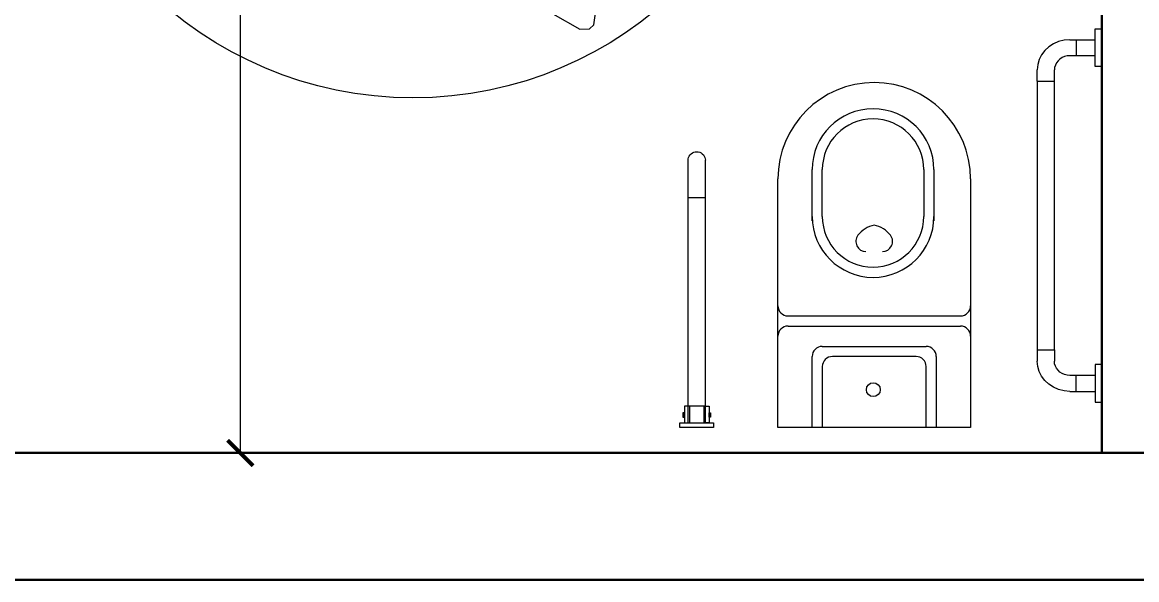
# Model space of a CAD drawing. Header units: centimetres. Extents: x -26724 to 60145, y -23645 to 6771.
# Drawn here: x -18798 to -18578.3, y 593.9 to 703.8 of the extents above; entities that cross this region are included whole.
import ezdxf

# ---------------------------------------------------------------- set-up
doc = ezdxf.new("R2010")
doc.units = ezdxf.units.CM
doc.linetypes.add('AUSGEZOGEN', pattern=[0])
doc.linetypes.add('PUNKT2_S9', pattern=[0.35, 0.15, -0.1, 0, -0.1])
for name, color, linetype, lineweight in [('4.KOTE', 88, 'Continuous', 15), ('Moebel', 252, 'PUNKT2_S9', 13), ('zid', 7, 'Continuous', 40)]:
    doc.layers.add(name, color=color, linetype=linetype, lineweight=lineweight)
doc.styles.get("Standard").update_dxf_attribs({"font": 'calibri.ttf'})
doc.dimstyles.new('ja 1 50', dxfattribs={"dimtxt": 10, "dimasz": 5, "dimexe": 5, "dimexo": 5, "dimgap": 1, "dimtad": 1, "dimdec": 0, "dimtxsty": 'Standard', "dimblk": 'ARCHTICK', "dimcen": 2.5, "dimclrd": 256, "dimclrt": 7, "dimadec": 0, "dimazin": 0, "dimtfac": 1, "dimtdec": 0, "dimtix": 1, "dimtmove": 1, "dimatfit": 3, "dimldrblk": 'ARCHTICK', "dimfxl": 10, "dimfxlon": 1, "dimlwd": 0, "dimlwe": 9, "dimarcsym": 0})

# ---------------------------------------------------------------- blocks, each defined once
blk = doc.blocks.new('_ArchTick')
at = {"color": 0, "linetype": 'ByBlock', "const_width": 0.15}
blk.add_lwpolyline([(-0.5, -0.5), (0.5, 0.5)], dxfattribs=at)
blk = doc.blocks.new('*D2096')
at = {"layer": '4.KOTE', "color": 0, "lineweight": 9, "transparency": 16777216}
for p, q in [((-19851.49, 761.85), (-19866.49, 761.85)), ((-19854.88, 611.85), (-19866.49, 611.85))]:
    blk.add_line(p, q, dxfattribs=at)
at = {"layer": '4.KOTE', "lineweight": 0, "transparency": 16777216}
blk.add_line((-19861.49, 761.85), (-19861.49, 611.85), dxfattribs=at)
at = {"layer": 'Defpoints', "color": 0, "transparency": 16777216}
for p in [(0, 761.85, 13.5), (-19861.49, 611.85), (-19849.98, 611.85, 13.5)]:
    blk.add_point(p, dxfattribs=at)
at = {"layer": '4.KOTE', "lineweight": 0, "transparency": 16777216, "xscale": 5, "yscale": 5, "zscale": 5}
for p, rotation in [((-19861.49, 761.85), 90), ((-19861.49, 611.85), 270)]:
    blk.add_blockref('_ArchTick', p, dxfattribs=dict(at, rotation=rotation))
at = {"layer": '4.KOTE', "color": 7, "transparency": 16777216, "insert": (-19867.61, 686.85), "char_height": 10, "attachment_point": 5, "rotation": 90}
blk.add_mtext('150', dxfattribs=at)
blk = doc.blocks.new('*D2126')
at = {"layer": '4.KOTE', "color": 0, "lineweight": 9, "transparency": 16777216}
for p, q in [((-18763.74, 843.89), (-18750.06, 843.89)), ((-18762.25, 618.87), (-18750.06, 618.87))]:
    blk.add_line(p, q, dxfattribs=at)
at = {"layer": '4.KOTE', "lineweight": 0, "transparency": 16777216}
blk.add_line((-18755.06, 843.89), (-18755.06, 618.87), dxfattribs=at)
at = {"layer": 'Defpoints', "color": 0, "transparency": 16777216}
for p in [(-18780.07, 843.89, 13.5), (-18768.91, 618.87, 13.5), (-18755.06, 618.87)]:
    blk.add_point(p, dxfattribs=at)
at = {"layer": '4.KOTE', "lineweight": 0, "transparency": 16777216, "xscale": 5, "yscale": 5, "zscale": 5}
for p, rotation in [((-18755.06, 843.89), 90), ((-18755.06, 618.87), 270)]:
    blk.add_blockref('_ArchTick', p, dxfattribs=dict(at, rotation=rotation))
at = {"layer": '4.KOTE', "color": 7, "transparency": 16777216, "insert": (-18761.18, 731.38), "char_height": 10, "attachment_point": 5, "rotation": 90}
blk.add_mtext('225', dxfattribs=at)

msp = doc.modelspace()

# ---------------------------------------------------------------- linework, layer by layer
at = {"layer": 'Moebel', "color": 252, "linetype": 'AUSGEZOGEN', "lineweight": 18, "transparency": 33554687}
for p, q in [((-18693.46, 705.46, 13.5), (-18688.1, 702.44, 13.5)), ((-18685.37, 703.26, 13.5), (-18685.06, 705.56, 13.5)), ((-18686.21, 702.48, 13.5), (-18685.37, 703.26, 13.5)), ((-18688.1, 702.44, 13.5), (-18686.21, 702.48, 13.5)), ((-18586.54, 702.47, 13.5), (-18585.24, 702.47, 13.5)), ((-18586.54, 695.05, 13.5), (-18586.54, 702.47, 13.5)), ((-18586.54, 702.47, 13.5), (-18585.24, 702.47, 13.5)), ((-18586.54, 695.05, 13.5), (-18586.54, 702.47, 13.5)), ((-18585.24, 702.47, 13.5), (-18585.24, 695.05, 13.5)), ((-18595.66, 698.95, 13.5), (-18596.45, 698.21, 13.5)), ((-18594.74, 699.54, 13.5), (-18595.66, 698.95, 13.5)), ((-18593.73, 699.98, 13.5), (-18594.74, 699.54, 13.5)), ((-18592.65, 700.24, 13.5), (-18593.73, 699.98, 13.5)), ((-18591.54, 700.34, 13.5), (-18592.65, 700.24, 13.5)), ((-18591.54, 700.34, 13.5), (-18586.64, 700.34, 13.5)), ((-18590.24, 700.34, 13.5), (-18590.24, 697.18, 13.5)), ((-18597.09, 697.37, 13.5), (-18597.56, 696.43, 13.5)), ((-18596.45, 698.21, 13.5), (-18597.09, 697.37, 13.5)), ((-18593.04, 696.81, 13.5), (-18593.47, 696.53, 13.5)), ((-18592.57, 697.01, 13.5), (-18593.04, 696.81, 13.5)), ((-18592.06, 697.14, 13.5), (-18592.57, 697.01, 13.5)), ((-18591.54, 697.18, 13.5), (-18592.06, 697.14, 13.5)), ((-18586.64, 697.18, 13.5), (-18591.54, 697.18, 13.5)), ((-18597.85, 695.43, 13.5), (-18597.94, 694.4, 13.5)), ((-18597.94, 692.17, 13.5), (-18597.94, 694.4, 13.5)), ((-18597.56, 696.43, 13.5), (-18597.85, 695.43, 13.5)), ((-18594.5, 694.88, 13.5), (-18594.54, 694.4, 13.5)), ((-18594.54, 692.17, 13.5), (-18594.54, 694.4, 13.5)), ((-18594.36, 695.35, 13.5), (-18594.5, 694.88, 13.5)), ((-18594.14, 695.79, 13.5), (-18594.36, 695.35, 13.5)), ((-18593.84, 696.19, 13.5), (-18594.14, 695.79, 13.5)), ((-18593.47, 696.53, 13.5), (-18593.84, 696.19, 13.5)), ((-18585.24, 695.05, 13.5), (-18586.54, 695.05, 13.5)), ((-18585.24, 695.05, 13.5), (-18586.54, 695.05, 13.5)), ((-18597.94, 692.17, 13.5), (-18597.94, 639.19, 13.5)), ((-18597.94, 692.17, 13.5), (-18594.54, 692.17, 13.5)), ((-18594.56, 639.19, 13.5), (-18594.56, 692.61, 13.5)), ((-18666.77, 676.57, 13.5), (-18666.75, 676.86, 13.5)), ((-18666.75, 676.86, 13.5), (-18666.67, 677.15, 13.5)), ((-18666.67, 677.15, 13.5), (-18666.55, 677.42, 13.5)), ((-18666.55, 677.42, 13.5), (-18666.38, 677.66, 13.5)), ((-18666.38, 677.66, 13.5), (-18666.17, 677.87, 13.5)), ((-18666.17, 677.87, 13.5), (-18665.92, 678.04, 13.5)), ((-18665.92, 678.04, 13.5), (-18665.65, 678.17, 13.5)), ((-18665.65, 678.17, 13.5), (-18665.37, 678.24, 13.5)), ((-18665.37, 678.24, 13.5), (-18665.07, 678.27, 13.5)), ((-18665.07, 678.27, 13.5), (-18664.78, 678.24, 13.5)), ((-18664.78, 678.24, 13.5), (-18664.49, 678.17, 13.5)), ((-18664.49, 678.17, 13.5), (-18664.22, 678.04, 13.5)), ((-18664.22, 678.04, 13.5), (-18663.98, 677.87, 13.5)), ((-18663.98, 677.87, 13.5), (-18663.77, 677.66, 13.5)), ((-18663.77, 677.66, 13.5), (-18663.6, 677.42, 13.5)), ((-18663.6, 677.42, 13.5), (-18663.48, 677.15, 13.5)), ((-18663.48, 677.15, 13.5), (-18663.4, 676.86, 13.5)), ((-18663.4, 676.86, 13.5), (-18663.37, 676.57, 13.5)), ((-18666.77, 669.2, 13.5), (-18666.77, 676.57, 13.5)), ((-18663.37, 669.2, 13.5), (-18663.37, 676.57, 13.5)), ((-18642.31, 672.79, 13.5), (-18642.31, 674.73, 13.5)), ((-18642.31, 672.79, 13.5), (-18642.31, 674.73, 13.5)), ((-18640.31, 668.73, 13.5), (-18640.31, 674.73, 13.5)), ((-18640.31, 668.73, 13.5), (-18640.31, 674.73, 13.5)), ((-18620.31, 674.73, 13.5), (-18620.31, 668.73, 13.5)), ((-18620.31, 674.73, 13.5), (-18620.31, 668.73, 13.5)), ((-18618.31, 674.73, 13.5), (-18618.31, 672.79, 13.5)), ((-18618.31, 674.73, 13.5), (-18618.31, 672.79, 13.5)), ((-18649.07, 647.89, 13.5), (-18649.07, 672.89, 13.5)), ((-18649.07, 647.89, 13.5), (-18649.07, 672.89, 13.5)), ((-18642.31, 668.73, 13.5), (-18642.31, 672.79, 13.5)), ((-18642.31, 668.73, 13.5), (-18642.31, 672.79, 13.5)), ((-18618.31, 672.79, 13.5), (-18618.31, 668.73, 13.5)), ((-18618.31, 672.79, 13.5), (-18618.31, 668.73, 13.5)), ((-18611.07, 672.89, 13.5), (-18611.07, 647.89, 13.5)), ((-18611.07, 672.89, 13.5), (-18611.07, 647.89, 13.5)), ((-18666.77, 628.09, 13.5), (-18666.77, 669.2, 13.5)), ((-18663.37, 669.2, 13.5), (-18666.77, 669.2, 13.5)), ((-18663.37, 628.09, 13.5), (-18663.37, 669.2, 13.5)), ((-18642.31, 664.67, 13.5), (-18642.31, 668.73, 13.5)), ((-18642.31, 664.67, 13.5), (-18642.31, 668.73, 13.5)), ((-18640.31, 665.5, 13.5), (-18640.31, 668.73, 13.5)), ((-18640.31, 665.5, 13.5), (-18640.31, 668.73, 13.5)), ((-18620.31, 668.73, 13.5), (-18620.31, 665.5, 13.5)), ((-18620.31, 668.73, 13.5), (-18620.31, 665.5, 13.5)), ((-18618.31, 668.73, 13.5), (-18618.31, 664.67, 13.5)), ((-18618.31, 668.73, 13.5), (-18618.31, 664.67, 13.5)), ((-18642.31, 665.5, 13.5), (-18642.31, 664.67, 13.5)), ((-18642.31, 665.5, 13.5), (-18642.31, 664.67, 13.5)), ((-18618.31, 664.67, 13.5), (-18618.31, 665.5, 13.5)), ((-18618.31, 664.67, 13.5), (-18618.31, 665.5, 13.5)), ((-18649.07, 641.89, 13.5), (-18649.07, 647.89, 13.5)), ((-18649.07, 641.89, 13.5), (-18649.07, 647.89, 13.5)), ((-18611.07, 647.89, 13.5), (-18611.07, 641.89, 13.5)), ((-18611.07, 647.89, 13.5), (-18611.07, 641.89, 13.5)), ((-18647.07, 645.89, 13.5), (-18630.07, 645.89, 13.5)), ((-18647.07, 643.89, 13.5), (-18630.07, 643.89, 13.5)), ((-18630.07, 645.89, 13.5), (-18613.07, 645.89, 13.5)), ((-18630.07, 643.89, 13.5), (-18613.07, 643.89, 13.5)), ((-18649.07, 623.89, 13.5), (-18649.07, 641.89, 13.5)), ((-18649.07, 623.89, 13.5), (-18649.07, 641.89, 13.5)), ((-18611.07, 641.89, 13.5), (-18611.07, 623.89, 13.5)), ((-18611.07, 641.89, 13.5), (-18611.07, 623.89, 13.5)), ((-18640.31, 639.89, 13.5), (-18630.07, 639.89, 13.5)), ((-18640.31, 639.89, 13.5), (-18630.07, 639.89, 13.5)), ((-18630.07, 639.89, 13.5), (-18619.84, 639.89, 13.5)), ((-18630.07, 639.89, 13.5), (-18619.84, 639.89, 13.5)), ((-18642.31, 623.89, 13.5), (-18642.31, 637.89, 13.5)), ((-18642.31, 623.89, 13.5), (-18642.31, 637.89, 13.5)), ((-18630.07, 637.89, 13.5), (-18638.31, 637.89, 13.5)), ((-18630.07, 637.89, 13.5), (-18638.31, 637.89, 13.5)), ((-18621.84, 637.89, 13.5), (-18630.07, 637.89, 13.5)), ((-18621.84, 637.89, 13.5), (-18630.07, 637.89, 13.5)), ((-18617.84, 637.89, 13.5), (-18617.84, 623.89, 13.5)), ((-18617.84, 637.89, 13.5), (-18617.84, 623.89, 13.5)), ((-18597.94, 639.19, 13.5), (-18594.54, 639.19, 13.5)), ((-18597.94, 639.19, 13.5), (-18597.94, 636.96, 13.5)), ((-18594.54, 639.19, 13.5), (-18594.54, 636.96, 13.5)), ((-18640.31, 635.89, 13.5), (-18640.31, 623.89, 13.5)), ((-18640.31, 635.89, 13.5), (-18640.31, 623.89, 13.5)), ((-18619.84, 623.89, 13.5), (-18619.84, 635.89, 13.5)), ((-18619.84, 623.89, 13.5), (-18619.84, 635.89, 13.5)), ((-18597.85, 635.93, 13.5), (-18597.94, 636.96, 13.5)), ((-18597.56, 634.93, 13.5), (-18597.85, 635.93, 13.5)), ((-18594.5, 636.48, 13.5), (-18594.54, 636.96, 13.5)), ((-18594.36, 636.01, 13.5), (-18594.5, 636.48, 13.5)), ((-18594.14, 635.57, 13.5), (-18594.36, 636.01, 13.5)), ((-18593.84, 635.17, 13.5), (-18594.14, 635.57, 13.5)), ((-18593.47, 634.83, 13.5), (-18593.84, 635.17, 13.5)), ((-18586.54, 636.31, 13.5), (-18586.54, 628.89, 13.5)), ((-18585.24, 636.31, 13.5), (-18586.54, 636.31, 13.5)), ((-18585.24, 628.89, 13.5), (-18585.24, 636.31, 13.5)), ((-18597.09, 633.99, 13.5), (-18597.56, 634.93, 13.5)), ((-18596.45, 633.14, 13.5), (-18597.09, 633.99, 13.5)), ((-18595.66, 632.41, 13.5), (-18596.45, 633.14, 13.5)), ((-18593.04, 634.55, 13.5), (-18593.47, 634.83, 13.5)), ((-18592.57, 634.35, 13.5), (-18593.04, 634.55, 13.5)), ((-18592.06, 634.22, 13.5), (-18592.57, 634.35, 13.5)), ((-18591.54, 634.18, 13.5), (-18592.06, 634.22, 13.5)), ((-18586.64, 634.18, 13.5), (-18591.54, 634.18, 13.5)), ((-18590.24, 631.02, 13.5), (-18590.24, 634.18, 13.5)), ((-18594.74, 631.82, 13.5), (-18595.66, 632.41, 13.5)), ((-18593.73, 631.38, 13.5), (-18594.74, 631.82, 13.5)), ((-18592.65, 631.11, 13.5), (-18593.73, 631.38, 13.5)), ((-18591.54, 631.02, 13.5), (-18592.65, 631.11, 13.5)), ((-18591.54, 631.02, 13.5), (-18586.64, 631.02, 13.5)), ((-18586.54, 628.89, 13.5), (-18585.24, 628.89, 13.5)), ((-18667.51, 626.79, 13.5), (-18667.81, 626.79, 13.5)), ((-18667.81, 626.79, 13.5), (-18667.81, 625.91, 13.5)), ((-18666.77, 628.09, 13.5), (-18667.51, 628.09, 13.5)), ((-18667.51, 628.09, 13.5), (-18667.51, 624.81, 13.5)), ((-18667.51, 625.91, 13.5), (-18667.51, 626.79, 13.5)), ((-18666.77, 624.81, 13.5), (-18666.77, 628.09, 13.5)), ((-18663.37, 628.09, 13.5), (-18666.77, 628.09, 13.5)), ((-18666.47, 628.09, 13.5), (-18666.47, 624.81, 13.5)), ((-18663.67, 628.09, 13.5), (-18663.67, 624.81, 13.5)), ((-18663.37, 624.81, 13.5), (-18663.37, 628.09, 13.5)), ((-18663.37, 628.09, 13.5), (-18662.64, 628.09, 13.5)), ((-18662.64, 628.09, 13.5), (-18662.64, 624.81, 13.5)), ((-18662.64, 626.79, 13.5), (-18662.34, 626.79, 13.5)), ((-18662.64, 625.91, 13.5), (-18662.64, 626.79, 13.5)), ((-18662.34, 626.79, 13.5), (-18662.34, 625.91, 13.5)), ((-18668.41, 623.89, 13.5), (-18668.41, 624.81, 13.5)), ((-18668.41, 624.81, 13.5), (-18661.74, 624.81, 13.5)), ((-18667.81, 625.91, 13.5), (-18667.51, 625.91, 13.5)), ((-18667.51, 624.81, 13.5), (-18666.77, 624.81, 13.5)), ((-18662.64, 624.81, 13.5), (-18663.37, 624.81, 13.5)), ((-18662.64, 624.81, 13.5), (-18663.37, 624.81, 13.5)), ((-18662.34, 625.91, 13.5), (-18662.64, 625.91, 13.5)), ((-18661.74, 624.81, 13.5), (-18661.74, 623.89, 13.5)), ((-18661.74, 623.89, 13.5), (-18668.41, 623.89, 13.5)), ((-18630.07, 623.89, 13.5), (-18649.07, 623.89, 13.5)), ((-18630.07, 623.89, 13.5), (-18649.07, 623.89, 13.5)), ((-18611.07, 623.89, 13.5), (-18630.07, 623.89, 13.5)), ((-18611.07, 623.89, 13.5), (-18630.07, 623.89, 13.5))]:
    msp.add_line(p, q, dxfattribs=at)
for centre, radius in [((-18721.03, 763.89, 13.5), 75), ((-18630.26, 631.35, 13.5), 1.37), ((-18630.26, 631.35, 13.5), 1.37)]:
    msp.add_circle(centre, radius, dxfattribs=at)
for centre, radius, start, end in [((-18630.07, 672.89, 13.5), 19, 90, 180), ((-18630.07, 672.89, 13.5), 19, 90, 180), ((-18630.07, 672.89, 13.5), 19, 0, 90), ((-18630.07, 672.89, 13.5), 19, 0, 90), ((-18630.31, 674.73, 13.5), 12, 90, 180), ((-18630.31, 674.73, 13.5), 12, 90, 180), ((-18630.31, 674.73, 13.5), 12, 0, 90), ((-18630.31, 674.73, 13.5), 12, 0, 90), ((-18630.31, 674.73, 13.5), 10, 90, 180), ((-18630.31, 674.73, 13.5), 10, 90, 180), ((-18630.31, 674.73, 13.5), 10, 0, 90), ((-18630.31, 674.73, 13.5), 10, 0, 90), ((-18630.31, 665.5, 13.5), 12, 180, 270), ((-18630.31, 665.5, 13.5), 12, 180, 270), ((-18630.31, 665.5, 13.5), 10, 180, 270), ((-18630.31, 665.5, 13.5), 10, 180, 270), ((-18629.07, 658.57, 13.5), 5.3, 100.8798, 142.669), ((-18629.07, 658.57, 13.5), 5.3, 100.8798, 142.669), ((-18630.31, 665.5, 13.5), 12, 270, 0), ((-18630.31, 665.5, 13.5), 10, 270, 0), ((-18630.31, 665.5, 13.5), 12, 270, 0), ((-18630.31, 665.5, 13.5), 10, 270, 0), ((-18631.07, 658.57, 13.5), 5.3, 37.331, 79.1202), ((-18631.07, 658.57, 13.5), 5.3, 37.331, 79.1202), ((-18631.7, 660.57, 13.5), 2, 142.669, 270), ((-18631.7, 660.57, 13.5), 2, 142.669, 270), ((-18628.45, 660.57, 13.5), 2, 270, 37.331), ((-18628.45, 660.57, 13.5), 2, 270, 37.331), ((-18647.07, 647.89, 13.5), 2, 180, 270), ((-18647.07, 647.89, 13.5), 2, 180, 270), ((-18613.07, 647.89, 13.5), 2, 270, 360), ((-18613.07, 647.89, 13.5), 2, 270, 360), ((-18647.07, 641.89, 13.5), 2, 90, 180), ((-18647.07, 641.89, 13.5), 2, 90, 180), ((-18613.07, 641.89, 13.5), 2, 360, 90), ((-18613.07, 641.89, 13.5), 2, 360, 90), ((-18640.31, 637.89, 13.5), 2, 90, 180), ((-18640.31, 637.89, 13.5), 2, 90, 180), ((-18619.84, 637.89, 13.5), 2, 0, 90), ((-18619.84, 637.89, 13.5), 2, 0, 90), ((-18638.31, 635.89, 13.5), 2, 90, 180), ((-18638.31, 635.89, 13.5), 2, 90, 180), ((-18621.84, 635.89, 13.5), 2, 0, 90), ((-18621.84, 635.89, 13.5), 2, 0, 90)]:
    msp.add_arc(centre, radius, start, end, dxfattribs=at)
at = {"layer": 'zid', "lineweight": 30}
for p, q in [((-18585.17, 618.87, 13.5), (-18585.17, 843.89, 13.5)), ((-18545.07, 618.87, 13.5), (-18820.07, 618.87, 13.5)), ((-18805.07, 618.87, 13.5), (-18585.17, 618.87, 13.5)), ((-17955.57, 593.89, 13.5), (-18820.07, 593.89, 13.5))]:
    msp.add_line(p, q, dxfattribs=at)

# ---------------------------------------------------------------- dimensions: what is measured, and where the dimension line sits
at = {"layer": '4.KOTE'}
for base, p1, p2, picture, middle in [((-18755.06, 618.87), (-18780.07, 843.89, 13.5), (-18768.91, 618.87, 13.5), '*D2126', (-18761.18, 731.38)), ((-19861.49, 611.85), (0, 761.85, 13.5), (-19849.98, 611.85, 13.5), '*D2096', (-19867.61, 686.85))]:
    dim = msp.add_linear_dim(base=base, p1=p1, p2=p2, angle=90, dimstyle='ja 1 50', dxfattribs=at)
    dim.commit()
    dim.dimension.update_dxf_attribs({"geometry": picture, "text_midpoint": middle})

doc.saveas('drawing.dxf')
